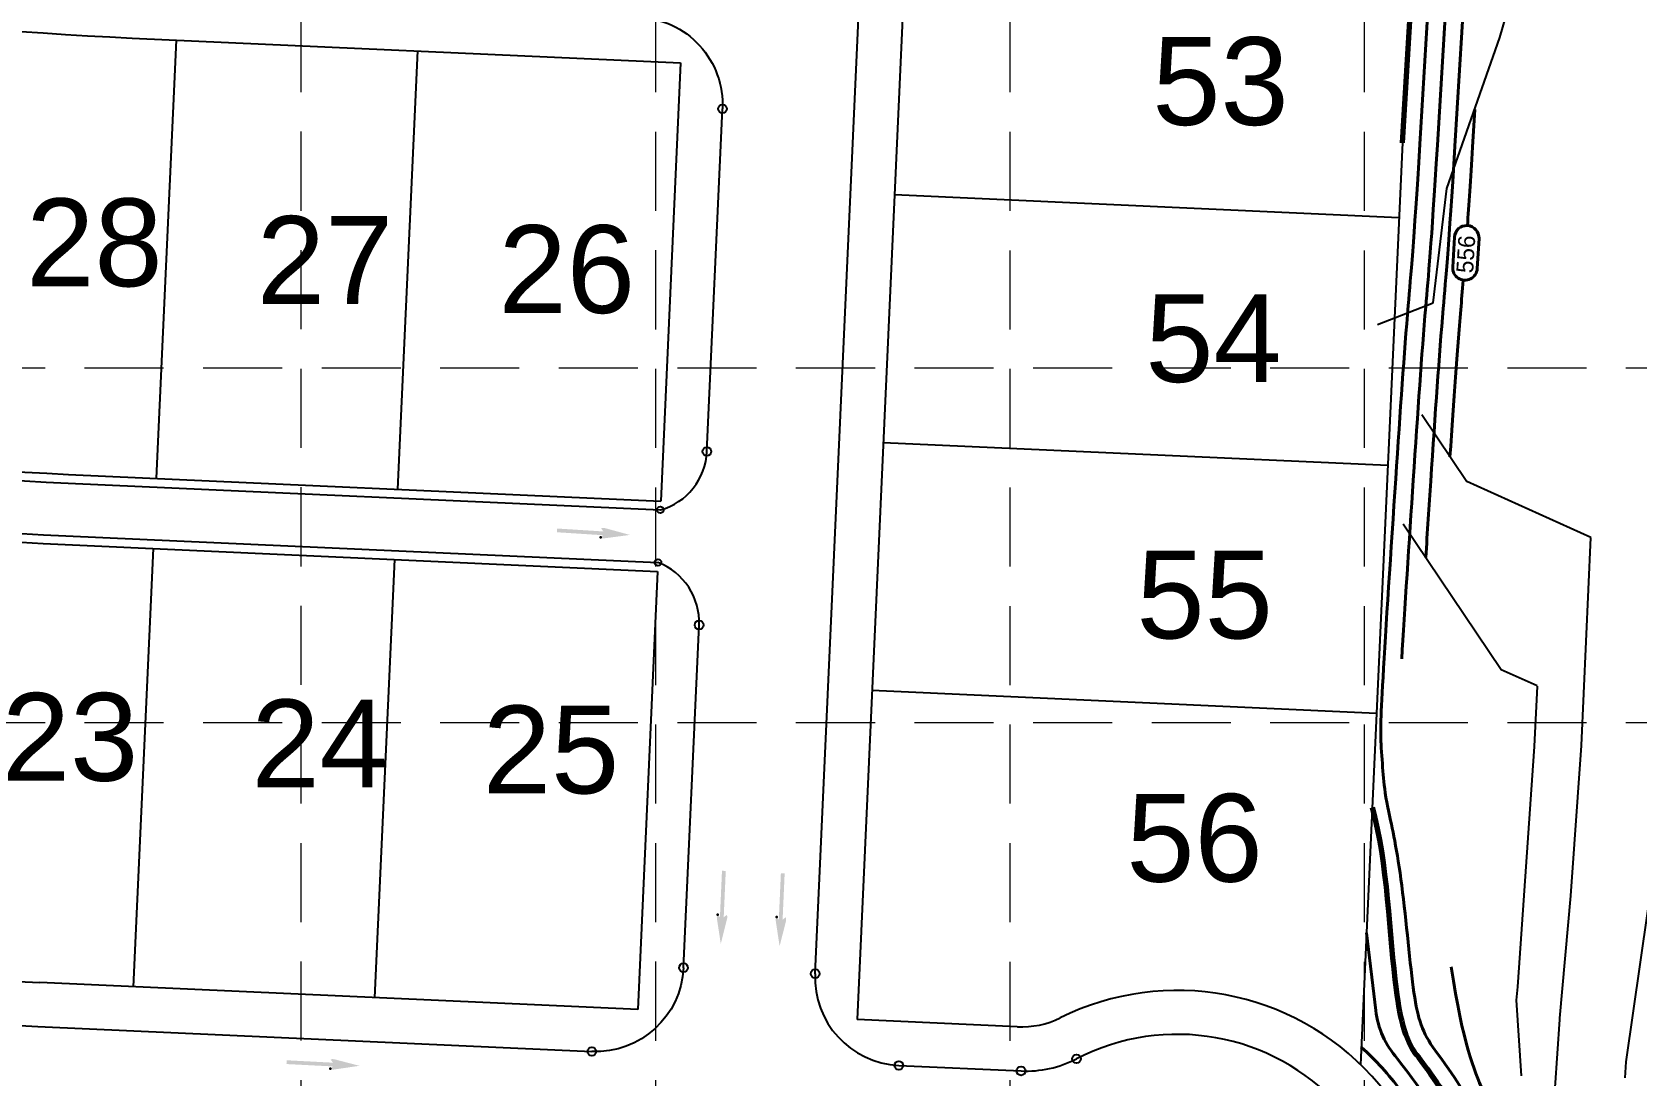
# Model space of a CAD drawing. Header units: feet. Extents: x 10084 to 13321, y 3329 to 8503.
# Drawn here: x 11399.3 to 11764.7, y 6077.8 to 6315.5 of the extents above; entities that cross this region are included whole.
import ezdxf
from ezdxf.enums import TextEntityAlignment as Align

# ---------------------------------------------------------------- set-up
doc = ezdxf.new("R2010")
doc.units = ezdxf.units.FT
doc.header["$LTSCALE"] = 40
doc.header["$MEASUREMENT"] = 0
for name, pattern in [('( Dashdot )', [1.001, 0.5, -0.25, 0.001, -0.25]), ('DASHED', [0.75, 0.5, -0.25]), ('HIDDEN', [0.375, 0.25, -0.125])]:
    doc.linetypes.add(name, pattern=pattern)
for name, color, linetype in [('CONT-L', 55, 'Continuous'), ('CURB', 4, 'Continuous'), ('flow arrow', 4, 'Continuous'), ('GRID', 254, 'DASHED'), ('Level 1', 7, 'Continuous'), ('LOT', 7, 'Continuous'), ('NAME', 6, 'Continuous'), ('ROW', 3, '( Dashdot )')]:
    doc.layers.add(name, color=color, linetype=linetype)
doc.styles.get("Standard").update_dxf_attribs({"font": 'ARIAL.TTF'})
doc.styles.add('Style-CB101', font='CB101.shx')

msp = doc.modelspace()

# ---------------------------------------------------------------- hatches: boundary and pattern name
at = {"layer": 'flow arrow', "linetype": 'Continuous', "lineweight": 30}
h = msp.add_hatch(color=7, dxfattribs=at)
edge = h.paths.add_edge_path()
edge.add_line((11528.89, 6202.41), (11529.4, 6201.77))
edge.add_line((11529.4, 6201.77), (11518.84, 6202.44))
edge.add_line((11518.84, 6202.44), (11518.78, 6201.59))
edge.add_line((11518.78, 6201.59), (11529.34, 6200.91))
edge.add_line((11529.34, 6200.91), (11528.78, 6200.44))
edge.add_line((11528.78, 6200.44), (11528.78, 6200.44))
edge.add_ellipse((11529.31, 6200.36), major_axis=(-0.559, 0.036), ratio=0.285714, start_angle=342.8173, end_angle=484.7269)
edge.add_line((11529.62, 6200.21), (11529.61, 6200.21))
edge.add_line((11529.61, 6200.21), (11535.41, 6200.98))
edge.add_line((11535.41, 6200.98), (11529.77, 6202.52))
edge.add_line((11529.77, 6202.52), (11529.77, 6202.52))
edge.add_ellipse((11529.43, 6202.41), major_axis=(-0.559, 0.036), ratio=0.285714, start_angle=234.1685, end_angle=374.4967)
edge.add_line((11528.89, 6202.41), (11528.89, 6202.41))
edge.add_line((11528.89, 6202.41), (11528.89, 6202.41))
h = msp.add_hatch(color=7, dxfattribs=at)
edge = h.paths.add_edge_path()
edge.add_line((11557.41, 6114.41), (11556.78, 6113.89))
edge.add_line((11556.78, 6113.89), (11557.25, 6124.46))
edge.add_line((11557.25, 6124.46), (11556.39, 6124.5))
edge.add_line((11556.39, 6124.5), (11555.92, 6113.93))
edge.add_line((11555.92, 6113.93), (11555.44, 6114.49))
edge.add_line((11555.44, 6114.49), (11555.44, 6114.49))
edge.add_ellipse((11555.37, 6113.95), major_axis=(0.025, 0.559), ratio=0.285714, start_angle=342.8173, end_angle=484.7269)
edge.add_line((11555.23, 6113.64), (11555.23, 6113.64))
edge.add_line((11555.23, 6113.64), (11556.11, 6107.87))
edge.add_line((11556.11, 6107.87), (11557.54, 6113.54))
edge.add_line((11557.54, 6113.54), (11557.54, 6113.53))
edge.add_ellipse((11557.43, 6113.87), major_axis=(0.025, 0.559), ratio=0.285714, start_angle=234.1685, end_angle=374.4967)
edge.add_line((11557.41, 6114.41), (11557.41, 6114.41))
edge.add_line((11557.41, 6114.41), (11557.41, 6114.41))
h = msp.add_hatch(color=7, dxfattribs=at)
edge = h.paths.add_edge_path()
edge.add_line((11570.82, 6113.86), (11570.19, 6113.34))
edge.add_line((11570.19, 6113.34), (11570.66, 6123.91))
edge.add_line((11570.66, 6123.91), (11569.8, 6123.95))
edge.add_line((11569.8, 6123.95), (11569.33, 6113.38))
edge.add_line((11569.33, 6113.38), (11568.85, 6113.94))
edge.add_line((11568.85, 6113.94), (11568.85, 6113.94))
edge.add_ellipse((11568.78, 6113.41), major_axis=(0.025, 0.559), ratio=0.285714, start_angle=342.8173, end_angle=484.7269)
edge.add_line((11568.63, 6113.09), (11568.63, 6113.09))
edge.add_line((11568.63, 6113.09), (11569.51, 6107.32))
edge.add_line((11569.51, 6107.32), (11570.95, 6112.99))
edge.add_line((11570.95, 6112.99), (11570.95, 6112.99))
edge.add_ellipse((11570.83, 6113.32), major_axis=(0.025, 0.559), ratio=0.285714, start_angle=234.1685, end_angle=374.4967)
edge.add_line((11570.82, 6113.86), (11570.82, 6113.86))
edge.add_line((11570.82, 6113.86), (11570.82, 6113.86))
h = msp.add_hatch(color=7, dxfattribs=at)
edge = h.paths.add_edge_path()
edge.add_line((11467.31, 6081.43), (11467.83, 6080.79))
edge.add_line((11467.83, 6080.79), (11457.26, 6081.34))
edge.add_line((11457.26, 6081.34), (11457.22, 6080.48))
edge.add_line((11457.22, 6080.48), (11467.78, 6079.94))
edge.add_line((11467.78, 6079.94), (11467.22, 6079.46))
edge.add_line((11467.22, 6079.46), (11467.22, 6079.46))
edge.add_ellipse((11467.75, 6079.39), major_axis=(-0.559, 0.029), ratio=0.285714, start_angle=342.8173, end_angle=484.7269)
edge.add_line((11468.07, 6079.24), (11468.06, 6079.24))
edge.add_line((11468.06, 6079.24), (11473.85, 6080.08))
edge.add_line((11473.85, 6080.08), (11468.19, 6081.55))
edge.add_line((11468.19, 6081.55), (11468.19, 6081.55))
edge.add_ellipse((11467.85, 6081.44), major_axis=(-0.559, 0.029), ratio=0.285714, start_angle=234.1685, end_angle=374.4967)
edge.add_line((11467.31, 6081.43), (11467.31, 6081.43))
edge.add_line((11467.31, 6081.43), (11467.31, 6081.43))

# ---------------------------------------------------------------- linework, layer by layer
at = {"layer": 'CONT-L', "color": 5}
for points, elevation in [([(11733.55, 6314.24), (11742.89, 6346.8)], 556), ([(11718.36, 6253.86), (11721.47, 6279.89)], 556), ([(11733.84, 6170.28), (11711.51, 6203.41)], 557), ([(11737.6, 6098.08), (11741.43, 6152.82)], 557), ([(11762.27, 6080.95), (11768.78, 6126.39)], 554), ([(11737.32, 6095.03), (11737.6, 6098.08)], 557), ([(11738.43, 6077.78), (11737.32, 6095.03)], 557), ([(11762.02, 6077.34), (11762.27, 6080.95)], 554)]:
    msp.add_lwpolyline(points, dxfattribs=dict(at, elevation=elevation))
at = {"layer": 'CONT-L', "color": 5, "extrusion": (0.943344, -0.331818, 0), "elevation": 8973.59}
msp.add_lwpolyline([(9813.49, 556), (9849.89, 556)], dxfattribs=at)
at = {"layer": 'CONT-L', "color": 5, "extrusion": (-0.363318, 0.931665, 0), "elevation": 1569.01}
msp.add_lwpolyline([(-13176.13, 556), (-13189.73, 556)], dxfattribs=at)
at = {"layer": 'CONT-L', "color": 5, "extrusion": (0.829318, 0.558777, 0), "elevation": 13196.32}
msp.add_lwpolyline([(-1399.58, 556), (-1381.22, 556)], dxfattribs=at)
at = {"layer": 'CONT-L', "color": 5, "extrusion": (0.411186, 0.911552, 0), "elevation": 10485.14}
msp.add_lwpolyline([(-8165.09, 556), (-8134.11, 556)], dxfattribs=at)
at = {"layer": 'CONT-L', "color": 5, "extrusion": (0.99899, -0.044933, 0)}
for points, elevation in [([(6674.9, 556), (6722.27, 556)], 11463.76), ([(6674.18, 557), (6687.95, 557)], 11453.11)]:
    msp.add_lwpolyline(points, dxfattribs=dict(at, elevation=elevation))
at = {"layer": 'CONT-L', "color": 5, "extrusion": (-0.411186, -0.911552, 0), "elevation": -10449.32}
msp.add_lwpolyline([(8167.87, 557), (8158.87, 557)], dxfattribs=at)
at = {"layer": 'CONT-L', "color": 5, "extrusion": (0.997564, -0.069753, 0), "elevation": 11294.29}
msp.add_lwpolyline([(6923.49, 556), (6957.81, 556)], dxfattribs=at)
at = {"layer": 'CONT-L', "color": 5, "extrusion": (0.995878, -0.0907, 0), "elevation": 11146.3}
msp.add_lwpolyline([(7131.31, 556), (7159.3, 556)], dxfattribs=at)
at = {"layer": 'CONT-L', "color": 5, "extrusion": (0.997604, -0.069176, 0), "elevation": 11297.73}
msp.add_lwpolyline([(6873.13, 556), (6888.66, 556)], dxfattribs=at)
at = {"layer": 'CONT-L', "color": 5, "extrusion": (0.997937, 0.064197, 0), "elevation": 12113.96}
msp.add_lwpolyline([(5323.93, 556), (5324.25, 556)], dxfattribs=at)
at = {"layer": 'CURB', "color": 7}
for p, q in [((11577.6, 6101.06), (11592.75, 6434.98)), ((11552.96, 6219.98), (11556.5, 6298.03)), ((11407.49, 6212.78), (11542.35, 6206.67)), ((11406.94, 6200.8), (11541.81, 6194.68)), ((11547.63, 6102.42), (11551.17, 6180.46)), ((11400.6, 6089.06), (11526.75, 6083.34)), ((11596.67, 6080.17), (11624.48, 6078.91))]:
    msp.add_line(p, q, dxfattribs=at)
for centre, radius in [((11556.5, 6298.03), 1), ((11552.96, 6219.98), 1), ((11542.35, 6206.67), 0.75), ((11541.81, 6194.68), 0.75), ((11551.17, 6180.46), 1), ((11547.63, 6102.42), 1), ((11577.6, 6101.06), 1), ((11526.75, 6083.34), 1), ((11596.67, 6080.17), 1), ((11637.11, 6081.67), 1), ((11624.48, 6078.91), 1)]:
    msp.add_circle(centre, radius, dxfattribs=at)
at = {"layer": 'CURB', "color": 7, "extrusion": (0, 0, -1)}
for centre, start, end in [((-11536.52, 6298.94), 92.5968, 182.5969), ((-11527.65, 6103.32), 182.5969, 272.5969)]:
    msp.add_arc(centre, 20, start, end, dxfattribs=at)
at = {"layer": 'CURB', "color": 7}
for centre, radius, start, end in [((11452.52, 7205.76), 994, 249.10261, 267.40314), ((11452.52, 7205.76), 1006, 249.10261, 267.40314), ((11538.48, 6220.64), 14.5, 285.4834, 357.4029), ((11536.69, 6181.11), 14.5, 357.4031, 69.3229), ((11456.55, 7322.79), 1235, 247.34383, 267.40314), ((11597.58, 6100.15), 20, 177.4031, 267.4031), ((11660.07, 6037.25), 50, 327.4767, 117.3296), ((11625.63, 6103.88), 25, 267.3662, 297.3296)]:
    msp.add_arc(centre, radius, start, end, dxfattribs=at)
at = {"layer": 'flow arrow', "color": 7, "linetype": 'Continuous', "lineweight": 30}
for p in [(11528.78, 6200.44), (11555.44, 6114.49), (11568.85, 6113.94), (11467.22, 6079.46)]:
    msp.add_point(p, dxfattribs=at)
at = {"layer": 'GRID', "color": 252, "linetype": 'HIDDEN', "lineweight": 0, "ltscale": 1.8}
for p, q in [((11460.59, 3736.82), (11460.59, 8418.16)), ((11541.3, 3736.8), (11541.3, 8418.16)), ((11622.01, 3736.79), (11622.01, 8418.16)), ((11702.72, 3736.78), (11702.72, 8418.16)), ((10169.24, 6239), (13236.21, 6239)), ((10169.24, 6158.29), (13236.21, 6158.29))]:
    msp.add_line(p, q, dxfattribs=at)
at = {"layer": 'Level 1', "color": 5, "linetype": 'Continuous', "lineweight": 40}
for p, q in [((11720.25, 6372.75), (11715.3, 6290)), ((11723.46, 6359.39), (11719.29, 6289.76)), ((11726.64, 6345.59), (11723.29, 6289.52)), ((11727.79, 6297.87), (11727.28, 6289.28)), ((11703.15, 6110.38), (11705.26, 6092.67))]:
    msp.add_line(p, q, dxfattribs=at)
at = {"layer": 'Level 1', "color": 5, "linetype": 'Continuous', "lineweight": 70, "flags": 128}
msp.add_lwpolyline([(11720.06, 6684.2), (11710.14, 6551.33, 0.061469), (11712.18, 6524.95, -0.061469), (11719.61, 6429.22), (11711.31, 6290.24)], format="xyb", dxfattribs=at)
at = {"layer": 'Level 1', "color": 5, "linetype": 'Continuous', "lineweight": 40, "flags": 128}
msp.add_lwpolyline([(11728.77, 6268.47), (11728.37, 6261.62), (11728.37, 6261.62, -1), (11722.78, 6261.96), (11722.78, 6261.96), (11723.18, 6268.8), (11723.18, 6268.8, -1), (11728.77, 6268.47)], format="xyb", dxfattribs=at)
at = {"layer": 'Level 1', "color": 5, "linetype": 'Continuous', "lineweight": 40, "extrusion": (0, 0, -1)}
msp.add_arc((-11725.12, 6095.02), 20, 318.3917, 353.2255, dxfattribs=at)
at = {"layer": 'Level 1', "color": 5, "linetype": 'Continuous', "lineweight": 40}
msp.add_arc((11660.07, 6037.25), 63, 36.24, 48.308, dxfattribs=at)
for points, knots in [([(11718.22, 6084.35), (11715.58, 6088.39), (11713.76, 6094.25), (11711.19, 6125.19), (11707.49, 6140.49), (11706.99, 6146.1), (11706.37, 6153.45), (11706.29, 6160.37), (11709.97, 6216.68), (11712.31, 6251.01), (11713.89, 6266.72), (11715.3, 6290)], [0, 0, 0, 0, 0.11537, 0.23074, 0.346111, 0.461481, 0.576851, 0.692221, 0.807591, 0.922961, 1, 1, 1, 1]), ([(11711.17, 6172.73), (11711.82, 6183.53), (11714.07, 6217.99), (11716.3, 6250.67), (11717.88, 6266.4), (11719.29, 6289.76)], [0, 0, 0, 0, 0.344654, 0.737606, 1, 1, 1, 1]), ([(11716.64, 6195.81), (11717.02, 6201.64), (11718.52, 6224.42), (11720.28, 6250.34), (11721.86, 6266.08), (11723.29, 6289.52)], [0, 0, 0, 0, 0.175433, 0.669852, 1, 1, 1, 1]), ([(11722.16, 6218.8), (11723.04, 6231.9), (11723.98, 6245.36), (11724.98, 6256.51), (11725.19, 6259.02)], [0, 0, 0, 0, 0.81258, 1, 1, 1, 1]), ([(11722.46, 6102.61), (11725.06, 6084.99), (11731.16, 6071.5), (11734.27, 6060.07), (11734.72, 6056.5), (11735.61, 6051.36), (11735.79, 6043.39)], [0, 0, 0, 0, 0.205845, 0.470564, 0.735282, 1, 1, 1, 1]), ([(11718.22, 6084.35), (11724.01, 6076.65), (11727.26, 6070.57), (11730.34, 6059.29), (11730.76, 6055.91), (11731.62, 6050.97), (11731.8, 6043.3)], [0, 0, 0, 0, 0.233629, 0.489086, 0.744543, 1, 1, 1, 1])]:
    msp.add_open_spline(points, degree=3, knots=knots, dxfattribs=at)
for points in [[(11726.13, 6271.43), (11726.45, 6276.02), (11726.82, 6281.77), (11727.28, 6289.28)], [(11710.16, 6081.74), (11717.01, 6072.78), (11719.7, 6067.88), (11722.47, 6057.74), (11722.85, 6054.73), (11723.63, 6050.19), (11723.8, 6043.11)]]:
    msp.add_open_spline(points, degree=3, dxfattribs=at)
at = {"layer": 'Level 1', "color": 5, "linetype": 'Continuous', "lineweight": 70}
for points, knots in [([(11704.44, 6138.88), (11707.94, 6126.69), (11708.53, 6099.08), (11712.19, 6085.09), (11715.03, 6081.95)], [0, 0, 0, 0, 0.626374, 1, 1, 1, 1]), ([(11715.03, 6081.95), (11720.63, 6074.49), (11723.52, 6069.08), (11726.4, 6058.52), (11726.8, 6055.32), (11727.62, 6050.58), (11727.8, 6043.2)], [0, 0, 0, 0, 0.233629, 0.489086, 0.744543, 1, 1, 1, 1])]:
    msp.add_open_spline(points, degree=3, knots=knots, dxfattribs=at)
at = {"layer": 'LOT', "color": 7}
for p, q in [((11717.62, 6429.31), (11701.79, 6080.37)), ((11432.08, 6313.68), (11427.56, 6213.88)), ((11487.03, 6311.19), (11482.5, 6211.38)), ((11710.54, 6273.21), (11595.65, 6278.42)), ((11707.98, 6216.77), (11593.09, 6221.98)), ((11426.83, 6197.89), (11422.31, 6098.09)), ((11481.78, 6195.4), (11477.25, 6095.6)), ((11705.42, 6160.33), (11590.53, 6165.54))]:
    msp.add_line(p, q, dxfattribs=at)
at = {"layer": 'ROW', "color": 7, "linetype": 'Continuous'}
for p, q in [((11602.73, 6434.52), (11587.14, 6090.61)), ((11422.09, 6314.14), (11546.97, 6308.47)), ((11546.97, 6308.47), (11542.44, 6208.66)), ((11407.58, 6214.78), (11542.44, 6208.66)), ((11406.85, 6198.8), (11541.71, 6192.68)), ((11541.71, 6192.68), (11537.19, 6092.88)), ((11537.19, 6092.88), (11401.05, 6099.05)), ((11623.64, 6088.96), (11587.14, 6090.61))]:
    msp.add_line(p, q, dxfattribs=at)
for centre, radius, start, end in [((11461.29, 7178.25), 865, 245.90955, 267.40314), ((11452.52, 7205.76), 992, 249.10261, 267.40314), ((11452.52, 7205.76), 1008, 249.10261, 267.40314), ((11456.55, 7322.79), 1225, 247.34383, 267.40314), ((11660.07, 6037.25), 60, 328.4481, 116.3582), ((11624.55, 6108.94), 20, 267.4031, 296.3582)]:
    msp.add_arc(centre, radius, start, end, dxfattribs=at)

# ---------------------------------------------------------------- texts
at = {"layer": 'Level 1', "color": 5, "linetype": 'Continuous', "lineweight": 40, "style": 'Style-CB101'}
msp.add_text('556', height=3.84, rotation=86.5798, dxfattribs=at).set_placement((11723.59, 6260.75), align=Align.TOP_LEFT)
at = {"layer": 'NAME', "color": 7}
for s, p in [('53', (11654.36, 6304.34)), ('28', (11397.94, 6267.6)), ('27', (11450.46, 6263.59)), ('26', (11505.51, 6261.52)), ('54', (11652.77, 6245.81)), ('55', (11650.76, 6187.41)), ('23', (11392.4, 6154.98)), ('24', (11449.24, 6153.49)), ('25', (11501.92, 6152.12)), ('56', (11648.45, 6132.01))]:
    msp.add_text(s, height=20, dxfattribs=at).set_placement(p, align=Align.MIDDLE_LEFT)

doc.saveas('drawing.dxf')
